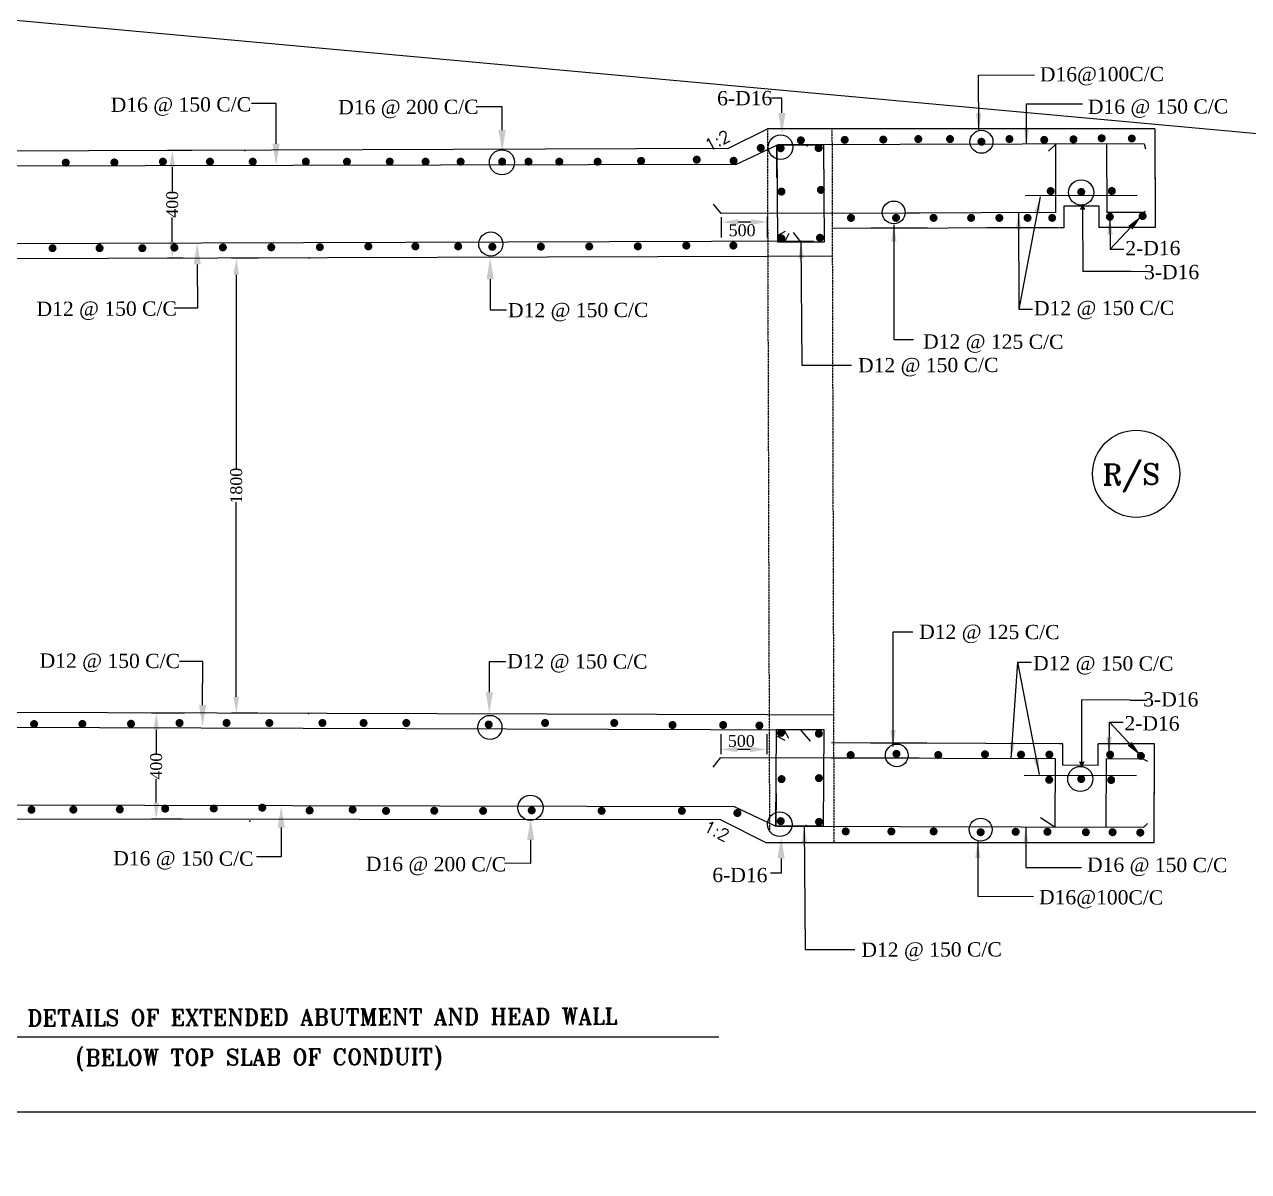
# Model space of a CAD drawing. Extents: x -298162 to 1078160, y -513173 to -216568.
# Drawn here: x 241278 to 267069, y -290084 to -265917 of the extents above; entities that cross this region are included whole.
import ezdxf

# ---------------------------------------------------------------- set-up
doc = ezdxf.new("R2010")
doc.units = 0
doc.header["$MEASUREMENT"] = 0
doc.linetypes.add('DASHED', pattern=[0.75, 0.5, -0.25])
doc.layers.get('DEFPOINTS').update_dxf_attribs({"linetype": 'CONTINUOUS'})
doc.layers.add('LINE', color=7, linetype='CONTINUOUS')
doc.styles.add('BIG', font='ROMANT.SHX')
doc.styles.add('SMALL', font='ROMANS.SHX')
doc.styles.get("Standard").update_dxf_attribs({"font": 'times.ttf', "height": 250})
doc.dimstyles.new('3', dxfattribs={"dimtxt": 225, "dimasz": 350, "dimexe": 100, "dimexo": 25, "dimgap": 9, "dimtad": 0, "dimdec": 0, "dimzin": 0, "dimdsep": 46, "dimtxsty": 'Standard', "dimcen": 0, "dimclrt": 256, "dimadec": 0, "dimazin": 0, "dimtfac": 1, "dimtdec": 0, "dimtofl": 0, "dimtmove": 2, "dimatfit": 3, "dimfxl": 1, "dimtolj": 1, "dimtzin": 0, "dimarcsym": 0})

# ---------------------------------------------------------------- blocks, each defined once
blk = doc.blocks.new('*D184')
at = {"layer": 'DEFPOINTS', "color": 0, "lineweight": -2}
for p in [(255967, -270079), (255967, -270428), (256934, -270428)]:
    blk.add_point(p, dxfattribs=at)
at = {"layer": 'LINE', "color": 0, "lineweight": -2}
for p, q in [((255967, -270403), (255967, -269979)), ((256934, -270403), (256934, -269979)), ((256584, -270079), (256317, -270079))]:
    blk.add_line(p, q, dxfattribs=at)
for points in [[(256317, -270020), (256317, -270137), (255967, -270079)], [(256584, -270020), (256584, -270137), (256934, -270079)]]:
    blk.add_solid(points, dxfattribs=at)
at = {"layer": 'LINE', "insert": (256399, -270255), "char_height": 250, "attachment_point": 5}
blk.add_mtext('\\A1;500', dxfattribs=at)
blk = doc.blocks.new('*D187')
at = {"layer": 'DEFPOINTS', "color": 0, "lineweight": -2}
for p in [(255950, -280842), (256917, -280842), (255950, -281191)]:
    blk.add_point(p, dxfattribs=at)
at = {"layer": 'LINE', "color": 0, "lineweight": -2}
for p, q in [((255950, -280867), (255950, -281291)), ((256917, -280867), (256917, -281291)), ((256567, -281191), (256300, -281191))]:
    blk.add_line(p, q, dxfattribs=at)
for points in [[(256300, -281132), (256300, -281249), (255950, -281191)], [(256567, -281132), (256567, -281249), (256917, -281191)]]:
    blk.add_solid(points, dxfattribs=at)
at = {"layer": 'LINE', "insert": (256382, -281014), "char_height": 250, "attachment_point": 5}
blk.add_mtext('\\A1;500', dxfattribs=at)
blk = doc.blocks.new('*D202')
at = {"layer": 'DEFPOINTS', "color": 0, "lineweight": -2}
for p in [(246228, -270839), (245741, -280430), (246223, -280430)]:
    blk.add_point(p, dxfattribs=at)
at = {"layer": 'LINE', "color": 0, "lineweight": -2}
for p, q in [((246203, -270839), (245641, -270839)), ((245741, -271189), (245741, -275285)), ((245741, -280080), (245741, -275985)), ((246198, -280430), (245641, -280430))]:
    blk.add_line(p, q, dxfattribs=at)
for points in [[(245682, -271189), (245799, -271189), (245741, -270839)], [(245682, -280080), (245799, -280080), (245741, -280430)]]:
    blk.add_solid(points, dxfattribs=at)
at = {"layer": 'LINE', "insert": (245741, -275635), "char_height": 250, "attachment_point": 5, "rotation": 90}
blk.add_mtext('\\A1;1800', dxfattribs=at)
blk = doc.blocks.new('*D207')
at = {"layer": 'DEFPOINTS', "color": 0, "lineweight": -2}
for p in [(244675, -280425), (244054, -282662), (244628, -282662)]:
    blk.add_point(p, dxfattribs=at)
at = {"layer": 'LINE', "color": 0, "lineweight": -2}
for p, q in [((244650, -280425), (243954, -280425)), ((244054, -280775), (244054, -281267)), ((244054, -282312), (244054, -281820)), ((244603, -282662), (243954, -282662))]:
    blk.add_line(p, q, dxfattribs=at)
for points in [[(243996, -280775), (244113, -280775), (244054, -280425)], [(243996, -282312), (244113, -282312), (244054, -282662)]]:
    blk.add_solid(points, dxfattribs=at)
at = {"layer": 'LINE', "insert": (244054, -281544), "char_height": 250, "attachment_point": 5, "rotation": 90}
blk.add_mtext('\\A1;400', dxfattribs=at)
blk = doc.blocks.new('*D210')
at = {"layer": 'DEFPOINTS', "color": 0, "lineweight": -2}
for p in [(244830, -268571), (244392, -270844), (244644, -270844)]:
    blk.add_point(p, dxfattribs=at)
at = {"layer": 'LINE', "color": 0, "lineweight": -2}
for p, q in [((244805, -268571), (244292, -268571)), ((244392, -268921), (244392, -269431)), ((244392, -270494), (244392, -269984)), ((244619, -270844), (244292, -270844))]:
    blk.add_line(p, q, dxfattribs=at)
for points in [[(244333, -268921), (244450, -268921), (244392, -268571)], [(244333, -270494), (244450, -270494), (244392, -270844)]]:
    blk.add_solid(points, dxfattribs=at)
at = {"layer": 'LINE', "insert": (244392, -269707), "char_height": 250, "attachment_point": 5, "rotation": 90}
blk.add_mtext('\\A1;400', dxfattribs=at)

msp = doc.modelspace()

# ---------------------------------------------------------------- linework, layer by layer
at = {"layer": 'LINE', "color": 1, "linetype": 'ByBlock', "lineweight": -2}
msp.add_line((-298162.249, -216567.594), (1078159.826, -342283.3), dxfattribs=at)
at = {"layer": 'LINE', "color": 0}
for p, q in [((246577.787, -267580.95), (246058.596, -267582.566)), ((246579.698, -268431.378), (246577.787, -267580.95)), ((251341.647, -267649.914), (250791.916, -267651.625)), ((251343.178, -268141.964), (251341.647, -267649.914)), ((257236.729, -267469.606), (257014.604, -267470.297)), ((257237.696, -267780.181), (257236.729, -267469.606)), ((256096.371, -268530.994), (256930.792, -268113.783)), ((265098.402, -268113.783), (256930.792, -268113.783)), ((265098.402, -268113.783), (265104.757, -270155.648)), ((265098.518, -268151.083), (265104.873, -270192.948)), ((256263.696, -268864.625), (257128.951, -268461.772)), ((257131.152, -269145.655), (257129.023, -268461.736)), ((264872.516, -268432.113), (257158.804, -268456.121)), ((263007.146, -268437.919), (262854.558, -268586.223)), ((263011.655, -269886.456), (263007.146, -268437.919)), ((264088.035, -269883.106), (264083.527, -268434.569)), ((256096.371, -268530.994), (237592.025, -268595.922)), ((256263.696, -268864.625), (237459.346, -268914.503)), ((264725.449, -269520.742), (262361.402, -269528.1)), ((255954.394, -269900.039), (255796.394, -269703.188)), ((263915.879, -269742.897), (263175.986, -269745.2)), ((263175.986, -269745.2), (263177.399, -270198.947)), ((263915.868, -269739.489), (263917.291, -270196.645)), ((260147.501, -269890.751), (255954.394, -269900.039)), ((263011.641, -269881.837), (258297.667, -269896.509)), ((263573.277, -269817.899), (263577.337, -271122.294)), ((264877.01, -269876.031), (264088.021, -269878.487)), ((264877.01, -269876.031), (264088.021, -269878.487)), ((257141.282, -270366.03), (257313.121, -270272.559)), ((263177.399, -270198.947), (258298.656, -270214.132)), ((260304.871, -270207.888), (259118.655, -270211.58)), ((260304.871, -270207.888), (259118.655, -270211.58)), ((260304.871, -270207.888), (260227.912, -270208.127)), ((260304.871, -270207.888), (260227.912, -270208.127)), ((263063.008, -270199.303), (261547.049, -270204.022)), ((263177.399, -270198.947), (263100.439, -270199.187)), ((263177.399, -270198.947), (263100.439, -270199.187)), ((265104.873, -270192.948), (263917.291, -270196.645)), ((265104.873, -270192.948), (263917.291, -270196.645)), ((265104.873, -270192.948), (263917.291, -270196.645)), ((257902.412, -270485.176), (236635.718, -270551.367)), ((257303.109, -270481.515), (257393.28, -270312.606)), ((257639.156, -270496.541), (257482.499, -270303.32)), ((256935.884, -270805.811), (237560.853, -270866.114)), ((258300.484, -270801.564), (256939.241, -270805.8)), ((264153.965, -270650.713), (264441.777, -270650.713)), ((244918.067, -270972.201), (244920.928, -271891.384)), ((251090.309, -271283.699), (251092.315, -271928.296)), ((264592.953, -271119.133), (264954.252, -271118.008)), ((244920.928, -271891.384), (244432.278, -271892.905)), ((251092.315, -271928.296), (251437.394, -271929.627)), ((262229.018, -271916.745), (262516.83, -271916.745)), ((245034.192, -279337.658), (244545.542, -279336.137)), ((245031.331, -280256.841), (245034.192, -279337.658)), ((251073.128, -279985.863), (251075.134, -279341.266)), ((251075.134, -279341.266), (251420.213, -279339.935)), ((262211.837, -279352.817), (262499.649, -279352.817)), ((263556.096, -281451.663), (263560.156, -280147.268)), ((264575.772, -280150.429), (264937.071, -280151.554)), ((256918.703, -280463.751), (237543.672, -280403.448)), ((258329.302, -280468.142), (256922.06, -280463.762)), ((257885.231, -280784.386), (236618.536, -280718.196)), ((257285.928, -280788.047), (257376.099, -280956.956)), ((257621.975, -280773.021), (257836.213, -281019.374)), ((264136.784, -280618.849), (264424.596, -280618.849)), ((257124.101, -280903.532), (257295.94, -280997.003)), ((263160.218, -281070.615), (258281.475, -281055.43)), ((260287.69, -281061.674), (259101.474, -281057.982)), ((260287.69, -281061.674), (259101.474, -281057.982)), ((260287.69, -281061.674), (260210.731, -281061.435)), ((260287.69, -281061.674), (260210.731, -281061.435)), ((263045.827, -281070.259), (261529.868, -281065.54)), ((263160.218, -281070.615), (263083.258, -281070.375)), ((263160.218, -281070.615), (263083.258, -281070.375)), ((263158.805, -281524.363), (263160.218, -281070.615)), ((263898.687, -281530.073), (263900.11, -281072.918)), ((265087.692, -281076.614), (263900.11, -281072.918)), ((265087.692, -281076.614), (263900.11, -281072.918)), ((265087.692, -281076.614), (263900.11, -281072.918)), ((265081.221, -283155.779), (265087.576, -281113.914)), ((265081.337, -283118.479), (265087.692, -281076.614)), ((255937.213, -281369.523), (255779.213, -281566.374)), ((260130.319, -281378.811), (255937.213, -281369.523)), ((262994.459, -281387.725), (258280.486, -281373.054)), ((262994.474, -281383.106), (262989.965, -282831.643)), ((264070.854, -281386.457), (264066.345, -282834.994)), ((263898.698, -281526.665), (263158.805, -281524.363)), ((264859.829, -281393.531), (264070.839, -281391.076)), ((264859.829, -281393.531), (264070.839, -281391.076)), ((264859.829, -281393.531), (264943.518, -281437.121)), ((264708.268, -281748.82), (262344.221, -281741.463)), ((257113.971, -282123.908), (257111.842, -282807.826)), ((256232.41, -282398.371), (237566.04, -282355.986)), ((256229.927, -282397.215), (257111.77, -282807.79)), ((255949.333, -282673.64), (229371.269, -282648.107)), ((255948.235, -282673.091), (256913.611, -283155.779)), ((262989.965, -282831.643), (262689.697, -282629.062)), ((246686.392, -282839.11), (246684.48, -283453.198)), ((264855.335, -282837.449), (257141.623, -282813.441)), ((251943.257, -283099.521), (251941.726, -283591.57)), ((265081.221, -283155.779), (256913.611, -283155.779)), ((246684.48, -283453.198), (246165.29, -283451.582)), ((251941.726, -283591.57), (251391.995, -283589.859)), ((257220.515, -283489.382), (257219.548, -283799.956)), ((257219.548, -283799.956), (256997.423, -283799.265)), ((239553.304, -287248.409), (255905.445, -287248.409))]:
    msp.add_line(p, q, dxfattribs=at)
at = {"layer": 'LINE', "color": 0, "linetype": 'DASHED', "ltscale": 3}
for p, q in [((256930.865, -268113.783), (256975.44, -282925.194)), ((258292.185, -268134.967), (258332.898, -283155.779))]:
    msp.add_line(p, q, dxfattribs=at)
at = {"layer": 'LINE', "color": 0, "linetype": 'ByBlock', "lineweight": -2}
for p, q in [((264872.516, -268432.113), (264901.716, -268538.82)), ((264877.01, -269876.031), (264899.136, -269849.207)), ((264855.335, -282837.449), (264942.259, -282754.025))]:
    msp.add_line(p, q, dxfattribs=at)
at = {"layer": 'LINE', "color": 0}
for points in [[(225857.065, -288827.221), (286362.265, -288827.221), (286362.265, -246041.401), (225857.065, -246041.401)], [(258123.949, -268458.639), (257129.023, -268461.736), (257141.693, -270498.089), (258136.619, -270494.993)], [(258106.767, -282810.923), (257111.842, -282807.826), (257124.512, -280771.473), (258119.437, -280774.569)]]:
    msp.add_lwpolyline(points, close=True, dxfattribs=at)
for points, const_width in [([(263933.301, -268314.188, 1), (264017.487, -268314.188, 1)], 84.186), ([(264568.301, -268319.188, 1), (264652.487, -268319.188, 1)], 84.186), ([(256749.058, -268518.687, 1), (256833.244, -268518.687, 1)], 84.186), ([(257168.165, -268524.9, 1), (257252.351, -268524.9, 1)], 84.186), ([(257232.875, -268502.142, -1), (257187.5, -268502.283, -1)], 45.375), ([(257595.626, -268358.238, 1), (257679.812, -268358.238, 1)], 84.186), ([(257969.31, -268521.611, 1), (258053.496, -268521.611, 1)], 84.186), ([(258039.977, -268499.63, -1), (257994.603, -268499.771, -1)], 45.375), ([(258518.301, -268348.188, 1), (258602.487, -268348.188, 1)], 84.186), ([(259331.301, -268342.188, 1), (259415.487, -268342.188, 1)], 84.186), ([(260069.301, -268331.188, 1), (260153.487, -268331.188, 1)], 84.186), ([(260738.301, -268331.188, 1), (260822.487, -268331.188, 1)], 84.186), ([(261399.764, -268388.564, 1), (261483.95, -268388.564, 1)], 84.186), ([(261990.301, -268331.188, 1), (262074.487, -268331.188, 1)], 84.186), ([(262722.301, -268348.188, 1), (262806.487, -268348.188, 1)], 84.186), ([(263339.301, -268337.188, 1), (263423.487, -268337.188, 1)], 84.186), ([(242106.187, -268827.598, 1), (242190.373, -268827.598, 1)], 84.186), ([(243130.48, -268824.31, 1), (243214.666, -268824.31, 1)], 84.186), ([(244152.41, -268807.716, 1), (244236.595, -268807.716, 1)], 84.186), ([(245143.977, -268807.716, 1), (245228.163, -268807.716, 1)], 84.186), ([(246044.977, -268807.716, 1), (246129.163, -268807.716, 1)], 84.186), ([(247163.977, -268807.716, 1), (247248.163, -268807.716, 1)], 84.186), ([(248030.977, -268807.716, 1), (248115.163, -268807.716, 1)], 84.186), ([(248931.977, -268807.716, 1), (249016.163, -268807.716, 1)], 84.186), ([(249686.977, -268807.716, 1), (249771.163, -268807.716, 1)], 84.186), ([(250424.977, -268807.716, 1), (250509.163, -268807.716, 1)], 84.186), ([(251300.977, -268807.716, 1), (251385.163, -268807.716, 1)], 84.186), ([(251855.977, -268807.716, 1), (251940.163, -268807.716, 1)], 84.186), ([(252504.977, -268807.716, 1), (252589.163, -268807.716, 1)], 84.186), ([(253311.977, -268807.716, 1), (253396.163, -268807.716, 1)], 84.186), ([(254228.06, -268790.106, 1), (254312.246, -268790.106, 1)], 84.186), ([(255401.179, -268764.732, 1), (255485.364, -268764.732, 1)], 84.186), ([(255466.03, -268787.349, -1), (255420.655, -268787.49, -1)], 45.375), ([(256176.171, -268789.326, 1), (256260.357, -268789.326, 1)], 84.186), ([(256232.551, -268778.112, -1), (256187.177, -268778.253, -1)], 45.375), ([(256813.909, -268541.304, -1), (256768.535, -268541.445, -1)], 45.375), ([(242173.396, -268850.085, -1), (242128.021, -268850.226, -1)], 45.375), ([(243194.328, -268846.907, -1), (243148.954, -268847.049, -1)], 45.375), ([(244225.166, -268828.885, -1), (244179.791, -268829.026, -1)], 45.375), ([(254292.911, -268812.723, -1), (254247.537, -268812.864, -1)], 45.375), ([(257186.301, -269438.188, 1), (257270.487, -269438.188, 1)], 84.186), ([(258016.281, -269402.132, 1), (258100.467, -269402.132, 1)], 84.186), ([(262860.28, -269427.766, 1), (262944.466, -269427.766, 1)], 84.186), ([(263502.97, -269446.003, 1), (263587.155, -269446.003, 1)], 84.186), ([(263565.144, -269468.47, -1), (263519.77, -269468.611, -1)], 45.375), ([(264147.301, -269425.188, 1), (264231.487, -269425.188, 1)], 84.186), ([(258650.956, -269991.991, 1), (258735.142, -269991.991, 1)], 84.186), ([(258705.592, -269950.454, -1), (258660.217, -269950.595, -1)], 45.375), ([(259601.301, -269991.991, 1), (259685.487, -269991.991, 1)], 84.186), ([(260390.301, -269991.991, 1), (260474.487, -269991.991, 1)], 84.186), ([(261182.301, -269991.991, 1), (261266.487, -269991.991, 1)], 84.186), ([(261777.301, -269991.991, 1), (261861.487, -269991.991, 1)], 84.186), ([(262371.301, -269991.991, 1), (262455.487, -269991.991, 1)], 84.186), ([(262890.301, -269991.991, 1), (262974.487, -269991.991, 1)], 84.186), ([(264106.014, -269968.948, 1), (264190.199, -269968.948, 1)], 84.186), ([(264170.794, -269968.877, -1), (264125.419, -269969.018, -1)], 45.375), ([(264795.888, -269952.584, 1), (264880.074, -269952.584, 1)], 84.186), ([(264860.669, -269929.826, -1), (264815.294, -269929.967, -1)], 45.375), ([(241825.96, -270630.081, 1), (241910.146, -270630.081, 1)], 84.186), ([(242817.528, -270630.081, 1), (242901.714, -270630.081, 1)], 84.186), ([(242875.777, -270572.402, -1), (242830.402, -270572.543, -1)], 45.375), ([(243718.528, -270630.081, 1), (243802.714, -270630.081, 1)], 84.186), ([(244393.909, -270618.231, 1), (244478.095, -270618.231, 1)], 84.186), ([(245416.163, -270615.01, 1), (245500.349, -270615.01, 1)], 84.186), ([(246434.737, -270611.963, 1), (246518.923, -270611.963, 1)], 84.186), ([(247459.03, -270608.674, 1), (247543.216, -270608.674, 1)], 84.186), ([(248480.96, -270592.081, 1), (248565.146, -270592.081, 1)], 84.186), ([(249472.528, -270592.081, 1), (249556.714, -270592.081, 1)], 84.186), ([(250373.528, -270592.081, 1), (250457.714, -270592.081, 1)], 84.186), ([(251093.909, -270601.231, 1), (251178.095, -270601.231, 1)], 84.186), ([(252116.163, -270598.01, 1), (252200.349, -270598.01, 1)], 84.186), ([(253134.737, -270594.963, 1), (253218.923, -270594.963, 1)], 84.186), ([(254159.03, -270591.674, 1), (254243.216, -270591.674, 1)], 84.186), ([(255180.96, -270575.081, 1), (255265.146, -270575.081, 1)], 84.186), ([(255253.716, -270596.25, -1), (255208.342, -270596.391, -1)], 45.375), ([(256172.528, -270575.081, 1), (256256.714, -270575.081, 1)], 84.186), ([(257183.829, -270423.676, 1), (257268.015, -270423.676, 1)], 84.186), ([(257244.99, -270446.002, -1), (257199.615, -270446.143, -1)], 45.375), ([(257997.206, -270410.687, 1), (258081.391, -270410.687, 1)], 84.186), ([(258057.082, -270432.768, -1), (258011.708, -270432.909, -1)], 45.375), ([(241898.716, -270651.25, -1), (241853.342, -270651.391, -1)], 45.375), ([(244460.081, -270640.805, -1), (244414.706, -270640.946, -1)], 45.375), ([(245481.014, -270637.627, -1), (245435.639, -270637.768, -1)], 45.375), ([(246501.946, -270634.45, -1), (246456.572, -270634.591, -1)], 45.375), ([(247522.879, -270631.272, -1), (247477.504, -270631.413, -1)], 45.375), ([(248553.716, -270613.25, -1), (248508.342, -270613.391, -1)], 45.375), ([(251160.081, -270623.805, -1), (251114.706, -270623.946, -1)], 45.375), ([(252181.014, -270620.627, -1), (252135.639, -270620.768, -1)], 45.375), ([(253201.946, -270617.45, -1), (253156.572, -270617.591, -1)], 45.375), ([(254222.879, -270614.272, -1), (254177.504, -270614.413, -1)], 45.375), ([(241437.387, -280656.938, 1), (241521.573, -280656.938, 1)], 84.186), ([(242455.962, -280653.891, 1), (242540.148, -280653.891, 1)], 84.186), ([(243480.255, -280650.602, 1), (243564.441, -280650.602, 1)], 84.186), ([(244502.185, -280634.009, 1), (244586.37, -280634.009, 1)], 84.186), ([(244574.941, -280655.177, -1), (244529.566, -280655.319, -1)], 45.375), ([(245493.752, -280634.009, 1), (245577.938, -280634.009, 1)], 84.186), ([(246394.752, -280634.009, 1), (246478.938, -280634.009, 1)], 84.186), ([(247513.752, -280634.009, 1), (247597.938, -280634.009, 1)], 84.186), ([(248380.752, -280634.009, 1), (248464.938, -280634.009, 1)], 84.186), ([(249281.752, -280634.009, 1), (249365.938, -280634.009, 1)], 84.186), ([(251017.305, -280666.328, 1), (251101.491, -280666.328, 1)], 84.186), ([(252205.752, -280634.009, 1), (252289.938, -280634.009, 1)], 84.186), ([(253661.752, -280634.009, 1), (253745.938, -280634.009, 1)], 84.186), ([(254890.301, -280677.188, 1), (254974.487, -280677.188, 1)], 84.186), ([(255957.301, -280677.188, 1), (256041.487, -280677.188, 1)], 84.186), ([(256721.301, -280688.188, 1), (256805.487, -280688.188, 1)], 84.186), ([(241502.238, -280679.555, -1), (241456.864, -280679.696, -1)], 45.375), ([(242523.171, -280676.378, -1), (242477.796, -280676.519, -1)], 45.375), ([(243544.103, -280673.2, -1), (243498.729, -280673.341, -1)], 45.375), ([(257176.102, -280842.031, 1), (257260.288, -280842.031, 1)], 84.186), ([(257227.809, -280823.56, 1), (257182.434, -280823.419, 1)], 45.375), ([(257973.937, -280859.38, 1), (258058.123, -280859.38, 1)], 84.186), ([(258039.901, -280836.794, 1), (257994.526, -280836.653, 1)], 45.375), ([(258644.412, -281309.935, 1), (258728.597, -281309.935, 1)], 84.186), ([(258688.411, -281319.108, 1), (258643.036, -281318.967, 1)], 45.375), ([(259609.301, -281285.188, 1), (259693.487, -281285.188, 1)], 84.186), ([(260489.301, -281308.188, 1), (260573.487, -281308.188, 1)], 84.186), ([(261474.301, -281295.188, 1), (261558.487, -281295.188, 1)], 84.186), ([(262234.301, -281300.188, 1), (262318.487, -281300.188, 1)], 84.186), ([(262831.301, -281300.188, 1), (262915.487, -281300.188, 1)], 84.186), ([(264111.52, -281300.614, 1), (264195.706, -281300.614, 1)], 84.186), ([(264153.613, -281300.685, 1), (264108.238, -281300.544, 1)], 45.375), ([(264759.716, -281327.254, 1), (264843.901, -281327.254, 1)], 84.186), ([(264843.487, -281339.736, 1), (264798.113, -281339.595, 1)], 45.375), ([(257187.738, -281817.282, 1), (257271.923, -281817.282, 1)], 84.186), ([(257975.738, -281796.282, 1), (258059.923, -281796.282, 1)], 84.186), ([(262827.301, -281830.188, 1), (262911.487, -281830.188, 1)], 84.186), ([(263501.653, -281814.197, 1), (263585.838, -281814.197, 1)], 84.186), ([(263547.963, -281801.092, 1), (263502.588, -281800.951, 1)], 45.375), ([(264133.301, -281836.188, 1), (264217.487, -281836.188, 1)], 84.186), ([(241383.236, -282462.423, 1), (241467.422, -282462.423, 1)], 84.186), ([(242265.236, -282459.423, 1), (242349.422, -282459.423, 1)], 84.186), ([(243244.236, -282455.423, 1), (243328.422, -282455.423, 1)], 84.186), ([(244199.566, -282439.182, 1), (244283.752, -282439.182, 1)], 84.186), ([(244266.775, -282461.669, -1), (244221.401, -282461.81, -1)], 45.375), ([(245223.859, -282435.893, 1), (245308.045, -282435.893, 1)], 84.186), ([(245287.708, -282458.491, -1), (245242.333, -282458.632, -1)], 45.375), ([(246245.789, -282419.3, 1), (246329.975, -282419.3, 1)], 84.186), ([(246318.546, -282440.469, -1), (246273.171, -282440.61, -1)], 45.375), ([(247243.12, -282476.873, 1), (247327.306, -282476.873, 1)], 84.186), ([(248149.879, -282459.602, 1), (248234.064, -282459.602, 1)], 84.186), ([(248852.979, -282486.023, 1), (248937.165, -282486.023, 1)], 84.186), ([(249869.47, -282482.801, 1), (249953.656, -282482.801, 1)], 84.186), ([(250899.566, -282485.51, 1), (250983.752, -282485.51, 1)], 84.186), ([(251923.859, -282475.745, 1), (252008.045, -282475.745, 1)], 84.186), ([(253396.14, -282485.51, 1), (253480.326, -282485.51, 1)], 84.186), ([(255087.112, -282485.51, 1), (255171.298, -282485.51, 1)], 84.186), ([(256257.229, -282531.152, 1), (256341.414, -282531.152, 1)], 84.186), ([(257170.738, -282702.282, 1), (257254.923, -282702.282, 1)], 84.186), ([(257977.738, -282717.282, 1), (258061.923, -282717.282, 1)], 84.186), ([(258540.301, -282919.188, 1), (258624.487, -282919.188, 1)], 84.186), ([(259502.301, -282919.188, 1), (259586.487, -282919.188, 1)], 84.186), ([(260392.301, -282919.188, 1), (260476.487, -282919.188, 1)], 84.186), ([(261383.301, -282936.188, 1), (261467.487, -282936.188, 1)], 84.186), ([(262121.301, -282927.188, 1), (262205.487, -282927.188, 1)], 84.186), ([(262790.301, -282927.188, 1), (262874.487, -282927.188, 1)], 84.186), ([(263600.301, -282935.188, 1), (263684.487, -282935.188, 1)], 84.186), ([(264163.301, -282935.188, 1), (264247.487, -282935.188, 1)], 84.186), ([(264746.301, -282943.188, 1), (264830.487, -282943.188, 1)], 84.186)]:
    msp.add_lwpolyline(points, format="xyb", close=True, dxfattribs=dict(at, const_width=const_width))
for points in [[(264592.953, -271119.133), (264592.953, -271119.133), (263577.337, -271122.294)], [(264575.772, -280150.429), (264575.772, -280150.429), (263560.156, -280147.268)]]:
    msp.add_lwpolyline(points, dxfattribs=at)
for centre, radius in [((261441.857, -268388.564), 241.39), ((257210.188, -268502.213), 259.029), ((251339.102, -268821.558), 265.06), ((263542.284, -269455.673), 265.572), ((259593.155, -269876.824), 240.19), ((251102.793, -270542.816), 253.465), ((264701.732, -275383.278), 918.613), ((251085.612, -280726.747), 253.465), ((259658.059, -281317.543), 240.19), ((263525.102, -281813.889), 265.572), ((251939.181, -282419.927), 265.06), ((257193.006, -282767.35), 259.029), ((261424.676, -282880.999), 241.39)]:
    msp.add_circle(centre, radius, dxfattribs=at)
for p in [(257767.454, -268474.323), (245917.497, -268570.551), (247276.85, -270835.874), (247259.669, -280433.689), (246024.19, -282699.937), (257750.273, -282795.239)]:
    msp.add_point(p, dxfattribs=at)
for points in [[(257162.071, -267780.416), (257313.321, -267779.945), (257239.108, -268233.928)], [(251267.554, -268142.199), (251418.803, -268141.728), (251344.59, -268595.711)], [(246504.073, -268431.614), (246655.323, -268431.143), (246581.11, -268885.126)], [(263514.944, -269818.081), (263572.883, -269691.105), (263631.61, -269817.718)], [(244993.692, -270971.965), (244842.442, -270972.436), (244916.655, -270518.453)], [(251165.934, -271283.464), (251014.685, -271283.934), (251088.897, -270829.951)], [(251148.753, -279986.099), (250997.503, -279985.628), (251071.716, -280439.611)], [(245106.956, -280257.077), (244955.707, -280256.606), (245029.919, -280710.589)], [(263497.763, -281451.481), (263555.701, -281578.457), (263614.429, -281451.845)], [(246610.767, -282838.875), (246762.016, -282839.345), (246687.804, -282385.362)], [(251867.633, -283099.285), (252018.882, -283099.756), (251944.67, -282645.773)], [(257144.89, -283489.146), (257296.139, -283489.617), (257221.927, -283035.634)]]:
    msp.add_solid(points, dxfattribs=at)

# ---------------------------------------------------------------- texts
for s, rotation, p in [('D16@100C/C', 0.1783266, (262673.772, -267118.124)), ('D16 @ 150 C/C', 0.1783266, (243095.506, -267758.474)), (' 6-D16', 0.1783266, (255759.008, -267621.478)), ('D16 @ 200 C/C', 0.1783266, (247888.681, -267810.043)), ('D16 @ 150 C/C', 0.1783266, (263684.916, -267801.201)), ('2-D16', 0.1783266, (264472.756, -270780.212)), (' 3-D16 ', 0.1783266, (264754.988, -271286.2)), ('D12 @ 150 C/C', 0.1783266, (241532.275, -272060.293)), ('D12 @ 150 C/C', 0.1783266, (251466.797, -272089.229)), ('D12 @ 150 C/C', 0.1783266, (262547.809, -272046.244)), ('D12 @ 125 C/C', 359.8216734, (260212.394, -272745.188)), ('D12 @ 150 C/C', 0.1783266, (258842.567, -273248.759)), ('D12 @ 125 C/C', 359.8216734, (260129.394, -278861.188)), ('D12 @ 150 C/C', 359.8216734, (241596.205, -279469.707)), ('D12 @ 150 C/C', 359.8216734, (251448.679, -279481.292)), ('D12 @ 150 C/C', 359.8216734, (262529.691, -279524.277)), (' 3-D16 ', 359.8216734, (264736.87, -280284.321)), ('2-D16', 359.8216734, (264454.638, -280790.309)), ('D16 @ 150 C/C', 359.8216734, (243146.682, -283634.028)), ('D16 @ 200 C/C', 359.8216734, (248470.262, -283753.319)), (' 6-D16', 359.8216734, (255657.772, -283985.306)), ('D16 @ 150 C/C', 359.8216734, (263666.798, -283769.32)), ('D16@100C/C', 359.8216734, (262655.655, -284452.397)), ('D12 @ 150 C/C', 0.1783266, (258913.133, -285561.995))]:
    msp.add_text(s, height=300.96, rotation=rotation, dxfattribs=at).set_placement(p)
for s, height, rotation, style, p in [('1:2', 253, 26.7496885, 'SMALL', (255693.967, -268596.968)), ('R/S', 435.6, 0.1783266, 'BIG', (263988.696, -275614.822)), ('1:2', 253, 333.2503115, 'SMALL', (255562.912, -282898.519)), ('REINF. DETAILS OF EXTENDED ABUTMENT AND HEAD WALL', 340.3125, 0.1783266, 'BIG', (239499.277, -287026.357)), ('(BELOW TOP SLAB OF CONDUIT)', 340.3125, 0.1783266, 'BIG', (242355.468, -287856.398))]:
    msp.add_text(s, height=height, rotation=rotation, dxfattribs=dict(at, style=style)).set_placement(p)

# ---------------------------------------------------------------- dimensions: what is measured, and where the dimension line sits
for base, p1, p2, picture, middle in [((244391.777, -270844.069), (244830.437, -268570.524), (244643.792, -270844.069), '*D210', (244391.777, -269707.296)), ((244054.309, -282662.212), (244674.909, -280425.483), (244627.555, -282662.212), '*D207', (244054.309, -281543.848))]:
    dim = msp.add_linear_dim(base=base, p1=p1, p2=p2, angle=90, text='400', dimstyle='3', dxfattribs=at)
    dim.commit()
    dim.dimension.update_dxf_attribs({"geometry": picture, "text_midpoint": middle})
for base, p1, p2, picture, middle in [((255967.497, -270078.747), (256934.004, -270427.519), (255967.497, -270427.519), '*D184', (256399.394, -270255.188)), ((255950.315, -281190.815), (256916.823, -280842.043), (255950.315, -280842.043), '*D187', (256382.213, -281014.374))]:
    dim = msp.add_linear_dim(base=base, p1=p1, p2=p2, text='500', dimstyle='3', override={"dimfxl": 0.12}, dxfattribs=at)
    dim.commit()
    dim.dimension.update_dxf_attribs({"geometry": picture, "text_midpoint": middle, "dimtype": 160})
dim = msp.add_linear_dim(base=(245740.619, -280430.461), p1=(246228.269, -270839.137), p2=(246222.705, -280430.461), angle=90, text='1800', dimstyle='3', override={"dimtxt": 300}, dxfattribs=at)
dim.commit()
dim.dimension.update_dxf_attribs({"geometry": '*D202', "text_midpoint": (245740.619, -275634.799)})

# ---------------------------------------------------------------- leaders
for points, override in [([(261383.598, -268138.602), (261380.834, -266983.643), (262557.784, -266979.98)], {"dimgap": 9, "dimtad": 0}), ([(262394.617, -268439.825), (262391.978, -267591.721), (263568.927, -267588.057)], {"dimgap": 9, "dimtad": 0}), ([(262678.847, -269549.302), (262229.018, -271916.745)], {"dimgap": 9, "dimtad": 0}), ([(262221.875, -269882.711), (262229.018, -271916.745)], {"dimgap": 9, "dimtad": 0}), ([(264146.822, -269989.285), (264153.965, -270650.713)], {"dimgap": 9, "dimtad": 0}), ([(264819.841, -269943.522), (264153.965, -270650.713)], {"dimgap": 9, "dimtad": 0}), ([(259595.883, -270140.843), (259595.883, -272556.798), (260012.266, -272556.798)], {"dimgap": 9, "dimtad": 0, "dimfxl": 700}), ([(257639.156, -270496.541), (257655.972, -273092.887), (258700.567, -273093.582)], {"dimgap": 9, "dimtad": 0, "dimtxsty": 'Standard'}), ([(259578.702, -281128.719), (259578.702, -278712.764), (259995.085, -278712.764)], {"dimgap": 9, "dimtad": 0, "dimfxl": 700}), ([(262070.745, -281384.85), (262211.837, -279352.817)], {"dimgap": 9, "dimtad": 0}), ([(262661.666, -281720.26), (262211.837, -279352.817)], {"dimgap": 9, "dimtad": 0}), ([(264129.641, -281280.277), (264136.784, -280618.849)], {"dimgap": 9, "dimtad": 0}), ([(264802.659, -281326.04), (264136.784, -280618.849)], {"dimgap": 9, "dimtad": 0}), ([(257709.722, -282809.777), (257726.538, -285406.122), (258771.133, -285406.817)], {"dimgap": 9, "dimtad": 0, "dimtxsty": 'Standard'}), ([(262377.436, -282829.737), (262374.796, -283677.842), (263551.746, -283681.505)], {"dimgap": 9, "dimtad": 0}), ([(261366.417, -283130.96), (261363.653, -284285.919), (262540.603, -284289.582)], {"dimgap": 9, "dimtad": 0})]:
    msp.add_leader(points, dimstyle='3', override=override, dxfattribs=at)

doc.saveas('drawing.dxf')
